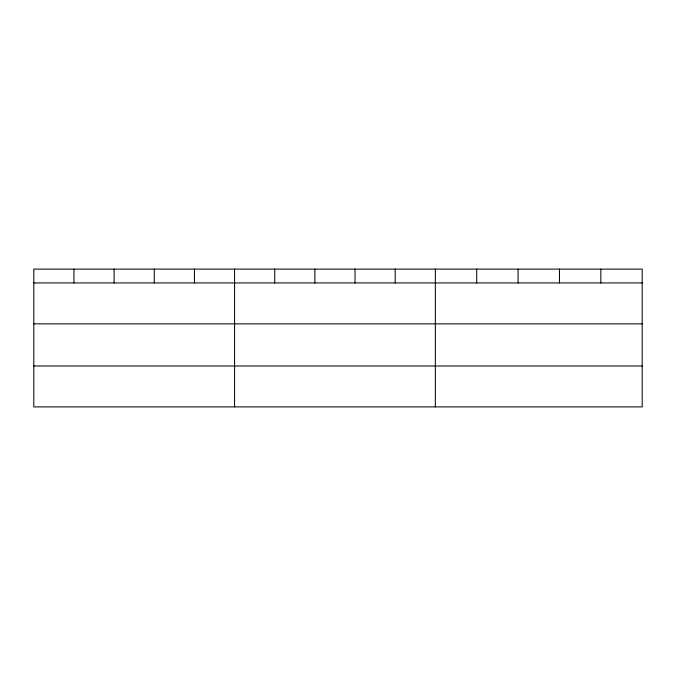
<?xml version="1.0" encoding="UTF-8"?>
<svg xmlns="http://www.w3.org/2000/svg" width="676" height="676" viewBox="0 0 676 676"><rect width="100%" height="100%" fill="white"/><g stroke="black" fill="none" stroke-linecap="round" stroke-linejoin="round"><path stroke-width="1.01" d="M642.2 323.846L642.2 269.107L33.8 269.107L33.8 406.893L642.2 406.893L642.2 323.846L33.8 323.846M33.8 282.94L642.2 282.94M33.8 365.995L642.2 365.995M600.829 269.107L600.829 282.94M559.458 269.107L559.458 282.94M518.086 269.107L518.086 282.94M476.715 269.107L476.715 282.94M435.344 269.107L435.344 406.893M395.19 269.107L395.19 282.94M355.035 269.107L355.035 282.94M314.881 269.107L314.881 282.94M274.726 269.107L274.726 282.94M234.572 269.107L234.572 406.893M194.418 269.107L194.418 282.94M154.263 269.107L154.263 282.94M114.109 269.107L114.109 282.94M73.954 269.107L73.954 282.94"/></g></svg>
